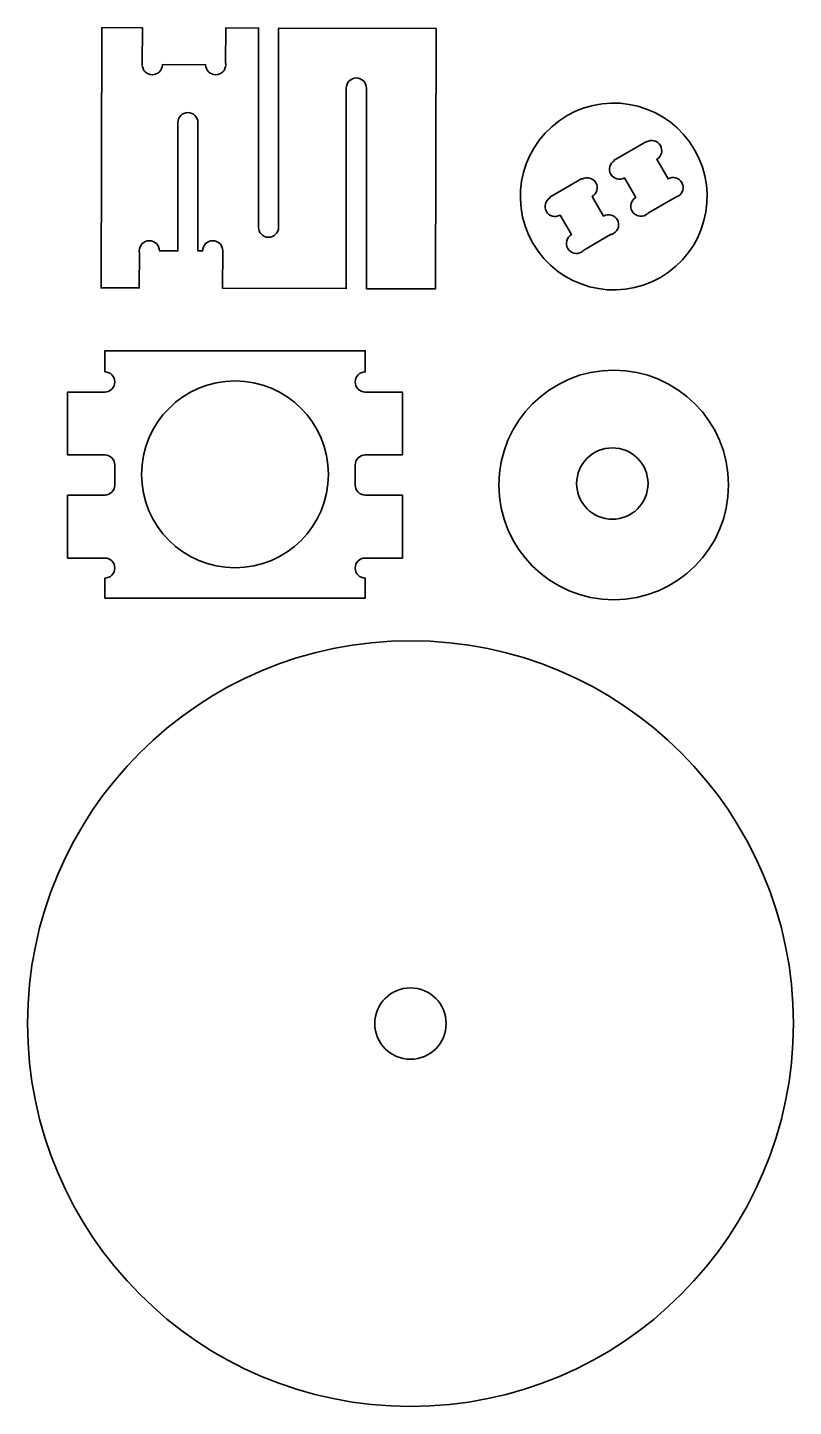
# Model space of a CAD drawing. Header units: inches. Extents: x -44 to 260, y -414 to 135.
import ezdxf

# ---------------------------------------------------------------- set-up
doc = ezdxf.new("R2010")
doc.units = ezdxf.units.IN
doc.header["$MEASUREMENT"] = 0
doc.layers.add('Layer 1', color=7, linetype='Continuous')

msp = doc.modelspace()

# ---------------------------------------------------------------- linework, layer by layer
at = {"layer": 'Layer 1', "color": 7, "lineweight": 35}
for points, knots in [([(-14.69, 134.68), (-14.69, 134.68), (-15.01, 31.08), (-15.01, 31.08), (-15.01, 31.08), (0.17, 31.05), (0.17, 31.05), (0.17, 31.05), (0.21, 45.26), (0.21, 45.26), (0.18, 45.45), (0.17, 45.65), (0.17, 45.86), (0.17, 48.06), (1.96, 49.85), (4.17, 49.85), (6.38, 49.85), (8.17, 48.06), (8.17, 45.86), (8.17, 45.86), (8.17, 45.83), (8.17, 45.83), (8.17, 45.83), (15.51, 45.81), (15.51, 45.81), (15.51, 45.81), (15.51, 96.85), (15.51, 96.85), (15.51, 99.06), (17.3, 100.85), (19.51, 100.85), (21.72, 100.85), (23.51, 99.06), (23.51, 96.85), (23.51, 96.85), (23.51, 45.78), (23.51, 45.78), (23.51, 45.78), (25.39, 45.77), (25.39, 45.77), (25.39, 45.77), (25.39, 45.86), (25.39, 45.86), (25.39, 48.06), (27.18, 49.85), (29.39, 49.85), (31.6, 49.85), (33.39, 48.06), (33.39, 45.86), (33.39, 45.82), (33.39, 45.78), (33.38, 45.75), (33.38, 45.75), (33.39, 45.75), (33.39, 45.75), (33.39, 45.75), (33.34, 30.95), (33.34, 30.95), (33.34, 30.95), (82.54, 30.77), (82.54, 30.77), (82.54, 30.77), (82.54, 110.61), (82.54, 110.61), (82.54, 112.82), (84.33, 114.61), (86.54, 114.61), (88.75, 114.61), (90.54, 112.82), (90.54, 110.61), (90.54, 110.61), (90.54, 30.75), (90.54, 30.75), (90.54, 30.75), (117.99, 30.66), (117.99, 30.66), (117.99, 30.66), (118.31, 134.27), (118.31, 134.27), (118.31, 134.27), (55.61, 134.46), (55.61, 134.46), (55.61, 134.46), (55.61, 55.23), (55.61, 55.23), (55.61, 53.02), (53.82, 51.23), (51.61, 51.23), (49.41, 51.23), (47.61, 53.02), (47.61, 55.23), (47.61, 55.23), (47.61, 134.48), (47.61, 134.48), (47.61, 134.48), (34.57, 134.53), (34.57, 134.53), (34.57, 134.53), (34.53, 120.48), (34.53, 120.48), (34.55, 120.29), (34.57, 120.09), (34.57, 119.89), (34.57, 117.68), (32.78, 115.89), (30.57, 115.89), (28.36, 115.89), (26.57, 117.68), (26.57, 119.89), (26.57, 119.89), (26.57, 119.91), (26.57, 119.91), (26.57, 119.91), (9.35, 119.97), (9.35, 119.97), (9.35, 119.97), (9.35, 119.89), (9.35, 119.89), (9.35, 117.68), (7.56, 115.89), (5.35, 115.89), (3.14, 115.89), (1.35, 117.68), (1.35, 119.89), (1.35, 119.89), (1.35, 119.99), (1.35, 119.99), (1.35, 119.99), (1.4, 134.63), (1.4, 134.63), (1.4, 134.63), (-14.69, 134.68), (-14.69, 134.68)], [0, 0, 0, 0, 1, 1, 1, 2, 2, 2, 3, 3, 3, 4, 4, 4, 5, 5, 5, 6, 6, 6, 7, 7, 7, 8, 8, 8, 9, 9, 9, 10, 10, 10, 11, 11, 11, 12, 12, 12, 13, 13, 13, 14, 14, 14, 15, 15, 15, 16, 16, 16, 17, 17, 17, 18, 18, 18, 19, 19, 19, 20, 20, 20, 21, 21, 21, 22, 22, 22, 23, 23, 23, 24, 24, 24, 25, 25, 25, 26, 26, 26, 27, 27, 27, 28, 28, 28, 29, 29, 29, 30, 30, 30, 31, 31, 31, 32, 32, 32, 33, 33, 33, 34, 34, 34, 35, 35, 35, 36, 36, 36, 37, 37, 37, 38, 38, 38, 39, 39, 39, 40, 40, 40, 41, 41, 41, 42, 42, 42, 43, 43, 43, 44, 44, 44, 44]), ([(221.16, 86.04), (210.89, 103.81), (188.16, 109.9), (170.39, 99.63), (152.61, 89.36), (146.53, 66.62), (156.8, 48.85), (167.07, 31.08), (189.8, 24.99), (207.58, 35.26), (225.35, 45.53), (231.43, 68.27), (221.16, 86.04)], [0, 0, 0, 0, 1, 1, 1, 2, 2, 2, 3, 3, 3, 4, 4, 4, 4]), ([(201.75, 60.14), (199.84, 59.04), (197.39, 59.69), (196.28, 61.6), (195.18, 63.51), (195.83, 65.96), (197.75, 67.07), (197.75, 67.07), (193.25, 74.85), (193.25, 74.85), (191.34, 73.75), (188.89, 74.4), (187.78, 76.32), (186.68, 78.23), (187.33, 80.68), (189.25, 81.78), (189.25, 81.78), (189.14, 81.97), (189.14, 81.97), (189.14, 81.97), (201.95, 89.37), (201.95, 89.37), (201.95, 89.37), (202.06, 89.19), (202.06, 89.19), (203.97, 90.29), (206.42, 89.64), (207.52, 87.72), (208.63, 85.81), (207.97, 83.36), (206.06, 82.26), (206.06, 82.26), (210.56, 74.47), (210.56, 74.47), (212.47, 75.58), (214.92, 74.92), (216.03, 73.01), (217.13, 71.1), (216.48, 68.65), (214.56, 67.54), (214.18, 67.32), (213.76, 67.17), (213.35, 67.08), (213.35, 67.08), (202.75, 60.96), (202.75, 60.96), (202.47, 60.64), (202.14, 60.36), (201.75, 60.14)], [0, 0, 0, 0, 1, 1, 1, 2, 2, 2, 3, 3, 3, 4, 4, 4, 5, 5, 5, 6, 6, 6, 7, 7, 7, 8, 8, 8, 9, 9, 9, 10, 10, 10, 11, 11, 11, 12, 12, 12, 13, 13, 13, 14, 14, 14, 15, 15, 15, 16, 16, 16, 16]), ([(176.12, 45.33), (174.21, 44.23), (171.76, 44.88), (170.65, 46.79), (169.55, 48.71), (170.2, 51.15), (172.12, 52.26), (172.12, 52.26), (167.62, 60.04), (167.62, 60.04), (165.71, 58.94), (163.26, 59.59), (162.15, 61.51), (161.05, 63.42), (161.7, 65.87), (163.61, 66.97), (163.61, 66.97), (163.51, 67.16), (163.51, 67.16), (163.51, 67.16), (176.32, 74.57), (176.32, 74.57), (176.32, 74.57), (176.43, 74.38), (176.43, 74.38), (178.34, 75.48), (180.79, 74.83), (181.89, 72.91), (183, 71), (182.35, 68.56), (180.43, 67.45), (180.43, 67.45), (184.93, 59.66), (184.93, 59.66), (186.85, 60.77), (189.29, 60.11), (190.4, 58.2), (191.5, 56.29), (190.85, 53.84), (188.93, 52.73), (188.54, 52.51), (188.13, 52.36), (187.72, 52.28), (187.72, 52.28), (177.12, 46.15), (177.12, 46.15), (176.84, 45.83), (176.51, 45.55), (176.12, 45.33)], [0, 0, 0, 0, 1, 1, 1, 2, 2, 2, 3, 3, 3, 4, 4, 4, 5, 5, 5, 6, 6, 6, 7, 7, 7, 8, 8, 8, 9, 9, 9, 10, 10, 10, 11, 11, 11, 12, 12, 12, 13, 13, 13, 14, 14, 14, 15, 15, 15, 16, 16, 16, 16]), ([(-13.52, -2.37), (-11.33, -2.39), (-9.56, -4.17), (-9.56, -6.37), (-9.56, -8.57), (-11.33, -10.35), (-13.52, -10.37), (-13.52, -10.37), (-28.36, -10.37), (-28.36, -10.37), (-28.36, -10.37), (-28.36, -35.37), (-28.36, -35.37), (-28.36, -35.37), (-13.52, -35.37), (-13.52, -35.37), (-13.52, -35.37), (-13.52, -35.42), (-13.52, -35.42), (-11.33, -35.44), (-9.56, -37.23), (-9.56, -39.42), (-9.56, -41.48), (-9.56, -45.32), (-9.56, -47.38), (-9.56, -49.57), (-11.33, -51.36), (-13.52, -51.38), (-13.52, -51.38), (-13.52, -51.43), (-13.52, -51.43), (-13.52, -51.43), (-28.36, -51.43), (-28.36, -51.43), (-28.36, -51.43), (-28.36, -76.43), (-28.36, -76.43), (-28.36, -76.43), (-13.52, -76.43), (-13.52, -76.43), (-11.33, -76.45), (-9.56, -78.23), (-9.56, -80.43), (-9.56, -82.63), (-11.33, -84.41), (-13.52, -84.43), (-13.52, -84.43), (-13.52, -92.37), (-13.52, -92.37), (-13.52, -92.37), (90.08, -92.37), (90.08, -92.37), (90.08, -92.37), (90.08, -84.43), (90.08, -84.43), (87.87, -84.43), (86.08, -82.64), (86.08, -80.43), (86.08, -78.22), (87.87, -76.43), (90.08, -76.43), (90.08, -76.43), (104.88, -76.43), (104.88, -76.43), (104.88, -76.43), (104.88, -51.43), (104.88, -51.43), (104.88, -51.43), (90.08, -51.43), (90.08, -51.43), (90.08, -51.43), (90.08, -51.38), (90.08, -51.38), (87.87, -51.38), (86.08, -49.58), (86.08, -47.38), (86.08, -45.32), (86.08, -41.48), (86.08, -39.42), (86.08, -37.22), (87.87, -35.42), (90.08, -35.42), (90.08, -35.42), (90.08, -35.37), (90.08, -35.37), (90.08, -35.37), (104.88, -35.37), (104.88, -35.37), (104.88, -35.37), (104.88, -10.37), (104.88, -10.37), (104.88, -10.37), (90.08, -10.37), (90.08, -10.37), (87.87, -10.37), (86.08, -8.58), (86.08, -6.37), (86.08, -4.16), (87.87, -2.37), (90.08, -2.37), (90.08, -2.37), (90.08, 6.07), (90.08, 6.07), (90.08, 6.07), (-13.52, 6.07), (-13.52, 6.07), (-13.52, 6.07), (-13.52, -2.37), (-13.52, -2.37)], [0, 0, 0, 0, 1, 1, 1, 2, 2, 2, 3, 3, 3, 4, 4, 4, 5, 5, 5, 6, 6, 6, 7, 7, 7, 8, 8, 8, 9, 9, 9, 10, 10, 10, 11, 11, 11, 12, 12, 12, 13, 13, 13, 14, 14, 14, 15, 15, 15, 16, 16, 16, 17, 17, 17, 18, 18, 18, 19, 19, 19, 20, 20, 20, 21, 21, 21, 22, 22, 22, 23, 23, 23, 24, 24, 24, 25, 25, 25, 26, 26, 26, 27, 27, 27, 28, 28, 28, 29, 29, 29, 30, 30, 30, 31, 31, 31, 32, 32, 32, 33, 33, 33, 34, 34, 34, 35, 35, 35, 36, 36, 36, 36]), ([(188.98, -1.67), (163.75, -1.67), (143.3, -22.13), (143.3, -47.36), (143.3, -72.59), (163.75, -93.04), (188.98, -93.04), (214.21, -93.04), (234.67, -72.59), (234.67, -47.36), (234.67, -22.13), (214.21, -1.67), (188.98, -1.67)], [0, 0, 0, 0, 1, 1, 1, 2, 2, 2, 3, 3, 3, 4, 4, 4, 4]), ([(75.45, -43.15), (75.45, -63.68), (58.81, -80.32), (38.28, -80.32), (17.75, -80.32), (1.11, -63.68), (1.11, -43.15), (1.11, -22.62), (17.75, -5.98), (38.28, -5.98), (58.81, -5.98), (75.45, -22.62), (75.45, -43.15)], [0, 0, 0, 0, 1, 1, 1, 2, 2, 2, 3, 3, 3, 4, 4, 4, 4]), ([(174.21, -46.79), (174.21, -38.95), (180.57, -32.59), (188.41, -32.59), (196.25, -32.59), (202.61, -38.95), (202.61, -46.79), (202.61, -54.63), (196.25, -60.99), (188.41, -60.99), (180.57, -60.99), (174.21, -54.63), (174.21, -46.79)], [0, 0, 0, 0, 1, 1, 1, 2, 2, 2, 3, 3, 3, 4, 4, 4, 4]), ([(108.09, -109.35), (192.25, -109.35), (260.47, -177.57), (260.47, -261.72), (260.47, -345.88), (192.25, -414.1), (108.09, -414.1), (23.94, -414.1), (-44.28, -345.88), (-44.28, -261.72), (-44.28, -177.57), (23.94, -109.35), (108.09, -109.35)], [0, 0, 0, 0, 1, 1, 1, 2, 2, 2, 3, 3, 3, 4, 4, 4, 4]), ([(108.09, -275.92), (115.94, -275.92), (122.29, -269.57), (122.29, -261.72), (122.29, -253.88), (115.94, -247.52), (108.09, -247.52), (100.25, -247.52), (93.89, -253.88), (93.89, -261.72), (93.89, -269.57), (100.25, -275.92), (108.09, -275.92)], [0, 0, 0, 0, 1, 1, 1, 2, 2, 2, 3, 3, 3, 4, 4, 4, 4])]:
    msp.add_open_spline(points, degree=3, knots=knots, dxfattribs=at)

doc.saveas('drawing.dxf')
